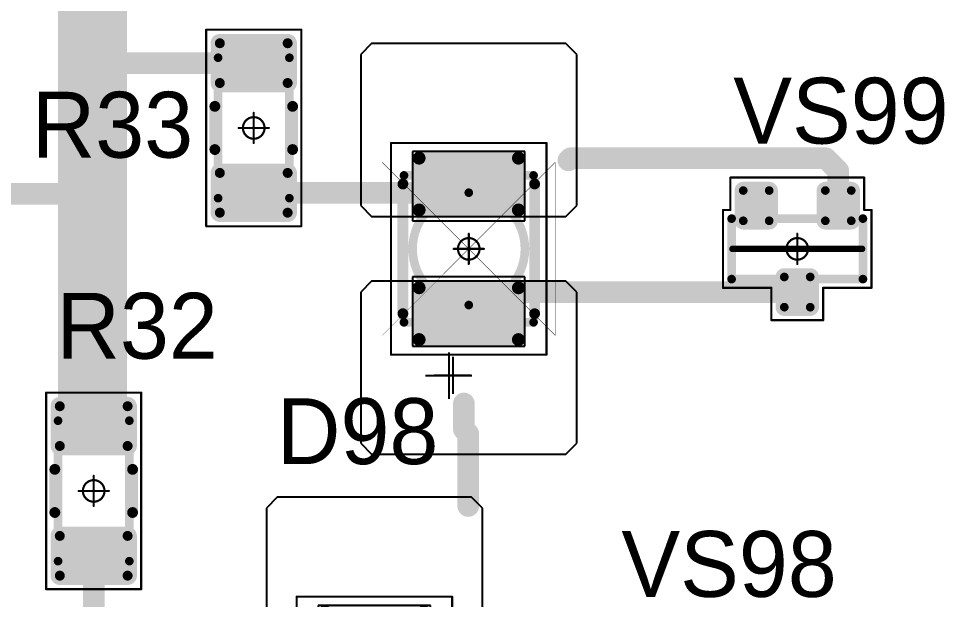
# Model space of a CAD drawing. Header units: millimetres. Extents: x 0 to 395, y 0 to 190.
# Drawn here: x 330.31 to 351.75, y 37.91 to 51.36 of the extents above; entities that cross this region are included whole.
import ezdxf

# ---------------------------------------------------------------- set-up
doc = ezdxf.new("R2010")
doc.units = ezdxf.units.MM
for name, color, linetype in [('Mechanical13', 56, 'Continuous'), ('Mechanical15', 56, 'Continuous'), ('Mechanical5', 56, 'Continuous'), ('TopLayer', 1, 'Continuous'), ('TopOverlay', 2, 'Continuous'), ('TopPaste', 8, 'Continuous'), ('TopSolder', 216, 'Continuous')]:
    doc.layers.add(name, color=color, linetype=linetype)

# ---------------------------------------------------------------- blocks, each defined once
blk = doc.blocks.new('SOT23_1085')
at = {"layer": 'Mechanical13', "const_width": 0.2}
for points in [[(0.7, 1.52), (-0.7, 1.52)], [(-0.7, -1.52), (-0.7, 1.52)], [(0.7, -1.52), (0.7, 1.52)], [(0.7, -1.52), (-0.7, -1.52)]]:
    blk.add_lwpolyline(points, dxfattribs=at)
at = {"layer": 'Mechanical13', "const_width": 0.1}
for points in [[(-0.75, 1.52, 1), (-0.65, 1.52, 1)], [(-0.75, 1.52, 1), (-0.65, 1.52, 1)], [(0.65, 1.52, 1), (0.75, 1.52, 1)], [(0.65, 1.52, 1), (0.75, 1.52, 1)], [(-0.75, -1.52, 1), (-0.65, -1.52, 1)], [(-0.75, -1.52, 1), (-0.65, -1.52, 1)], [(0.65, -1.52, 1), (0.75, -1.52, 1)], [(0.65, -1.52, 1), (0.75, -1.52, 1)]]:
    blk.add_lwpolyline(points, format="xyb", close=True, dxfattribs=at)
at = {"layer": 'Mechanical15', "const_width": 0.05}
for points in [[(-0.9, 1.55), (-0.9, 1.72)], [(0.9, 1.72), (-0.9, 1.72)], [(0.9, 0.6), (0.9, 1.72)], [(-1.65, -1.55), (-1.65, 1.55)], [(-0.9, 1.55), (-1.65, 1.55)], [(1.65, 0.6), (0.9, 0.6)], [(1.65, -0.6), (1.65, 0.6)], [(0, -0.35), (0, 0.35)], [(0.35, 0), (-0.35, 0)], [(1.65, -0.6), (0.9, -0.6)], [(0.9, -1.72), (0.9, -0.6)], [(-0.9, -1.55), (-1.65, -1.55)], [(-0.9, -1.72), (-0.9, -1.55)], [(0.9, -1.72), (-0.9, -1.72)]]:
    blk.add_lwpolyline(points, dxfattribs=at)
at = {"layer": 'Mechanical15'}
for points, const_width in [([(-0.913, 1.72, 1), (-0.888, 1.72, 1)], 0.025), ([(-0.913, 1.72, 1), (-0.888, 1.72, 1)], 0.025), ([(0.888, 1.72, 1), (0.913, 1.72, 1)], 0.025), ([(0.888, 1.72, 1), (0.913, 1.72, 1)], 0.025), ([(-1.662, 1.55, 1), (-1.637, 1.55, 1)], 0.025), ([(-1.662, 1.55, 1), (-1.637, 1.55, 1)], 0.025), ([(-0.913, 1.55, 1), (-0.888, 1.55, 1)], 0.025), ([(-0.913, 1.55, 1), (-0.888, 1.55, 1)], 0.025), ([(0.888, 0.6, 1), (0.913, 0.6, 1)], 0.025), ([(0.888, 0.6, 1), (0.913, 0.6, 1)], 0.025), ([(1.637, 0.6, 1), (1.662, 0.6, 1)], 0.025), ([(1.637, 0.6, 1), (1.662, 0.6, 1)], 0.025), ([(0.25, 0, 1), (-0.25, 0, 1)], 0.05), ([(-0.012, 0.35, 1), (0.012, 0.35, 1)], 0.025), ([(-0.362, 0, 1), (-0.337, 0, 1)], 0.025), ([(-0.262, 0, 1), (-0.238, 0, 1)], 0.025), ([(0.238, 0, 1), (0.262, 0, 1)], 0.025), ([(0.337, 0, 1), (0.362, 0, 1)], 0.025), ([(-0.012, -0.35, 1), (0.012, -0.35, 1)], 0.025), ([(0.888, -0.6, 1), (0.913, -0.6, 1)], 0.025), ([(0.888, -0.6, 1), (0.913, -0.6, 1)], 0.025), ([(1.637, -0.6, 1), (1.662, -0.6, 1)], 0.025), ([(1.637, -0.6, 1), (1.662, -0.6, 1)], 0.025), ([(-1.662, -1.55, 1), (-1.637, -1.55, 1)], 0.025), ([(-1.662, -1.55, 1), (-1.637, -1.55, 1)], 0.025), ([(-0.913, -1.55, 1), (-0.888, -1.55, 1)], 0.025), ([(-0.913, -1.55, 1), (-0.888, -1.55, 1)], 0.025), ([(-0.913, -1.72, 1), (-0.888, -1.72, 1)], 0.025), ([(-0.913, -1.72, 1), (-0.888, -1.72, 1)], 0.025), ([(0.888, -1.72, 1), (0.913, -1.72, 1)], 0.025), ([(0.888, -1.72, 1), (0.913, -1.72, 1)], 0.025)]:
    blk.add_lwpolyline(points, format="xyb", close=True, dxfattribs=dict(at, const_width=const_width))
at = {"layer": 'TopLayer', "const_width": 0.1}
for points in [[(-1.4, 1.25, 1), (-1.3, 1.25, 1)], [(-0.7, 1.25, 1), (-0.6, 1.25, 1)], [(-1.4, 0.65, 1), (-1.3, 0.65, 1)], [(-0.7, 0.65, 1), (-0.6, 0.65, 1)], [(0.6, 0.3, 1), (0.7, 0.3, 1)], [(1.3, 0.3, 1), (1.4, 0.3, 1)], [(0.6, -0.3, 1), (0.7, -0.3, 1)], [(1.3, -0.3, 1), (1.4, -0.3, 1)], [(-1.4, -0.65, 1), (-1.3, -0.65, 1)], [(-0.7, -0.65, 1), (-0.6, -0.65, 1)], [(-1.4, -1.25, 1), (-1.3, -1.25, 1)], [(-0.7, -1.25, 1), (-0.6, -1.25, 1)]]:
    blk.add_lwpolyline(points, format="xyb", close=True, dxfattribs=at)
at = {"layer": 'TopLayer'}
for points in [[(-1.35, 1.35), (-1.35, 0.55), (-0.65, 1.35), (-0.65, 0.55)], [(-1.45, 1.25), (-1.45, 0.65), (-0.55, 1.25), (-0.55, 0.65)], [(0.55, 0.3), (0.55, -0.3), (1.45, 0.3), (1.45, -0.3)], [(0.65, 0.4), (0.65, -0.4), (1.35, 0.4), (1.35, -0.4)], [(-1.35, -0.55), (-1.35, -1.35), (-0.65, -0.55), (-0.65, -1.35)], [(-1.45, -0.65), (-1.45, -1.25), (-0.55, -0.65), (-0.55, -1.25)]]:
    blk.add_solid(points, dxfattribs=at)
at = {"layer": 'TopOverlay', "const_width": 0.15}
blk.add_lwpolyline([(0, -1.5), (0, 1.5)], dxfattribs=at)
at = {"layer": 'TopOverlay', "const_width": 0.075}
for points in [[(-0.038, 1.5, 1), (0.038, 1.5, 1)], [(-0.038, -1.5, 1), (0.038, -1.5, 1)]]:
    blk.add_lwpolyline(points, format="xyb", close=True, dxfattribs=at)
at = {"layer": 'TopPaste', "const_width": 0.075}
for points in [[(-1.387, 1.25, 1), (-1.313, 1.25, 1)], [(-0.687, 1.25, 1), (-0.613, 1.25, 1)], [(-1.387, 0.65, 1), (-1.313, 0.65, 1)], [(-0.687, 0.65, 1), (-0.613, 0.65, 1)], [(0.613, 0.3, 1), (0.687, 0.3, 1)], [(1.313, 0.3, 1), (1.387, 0.3, 1)], [(0.613, -0.3, 1), (0.687, -0.3, 1)], [(1.313, -0.3, 1), (1.387, -0.3, 1)], [(-1.387, -0.65, 1), (-1.313, -0.65, 1)], [(-0.687, -0.65, 1), (-0.613, -0.65, 1)], [(-1.387, -1.25, 1), (-1.313, -1.25, 1)], [(-0.687, -1.25, 1), (-0.613, -1.25, 1)]]:
    blk.add_lwpolyline(points, format="xyb", close=True, dxfattribs=at)
at = {"layer": 'TopPaste'}
for points in [[(-1.35, 1.325), (-1.35, 0.575), (-0.65, 1.325), (-0.65, 0.575)], [(-1.425, 1.25), (-1.425, 0.65), (-0.575, 1.25), (-0.575, 0.65)], [(0.575, 0.3), (0.575, -0.3), (1.425, 0.3), (1.425, -0.3)], [(0.65, 0.375), (0.65, -0.375), (1.35, 0.375), (1.35, -0.375)], [(-1.35, -0.575), (-1.35, -1.325), (-0.65, -0.575), (-0.65, -1.325)], [(-1.425, -0.65), (-1.425, -1.25), (-0.575, -0.65), (-0.575, -1.25)]]:
    blk.add_solid(points, dxfattribs=at)
at = {"layer": 'TopSolder', "const_width": 0.202}
for points in [[(-1.451, 1.25, 1), (-1.249, 1.25, 1)], [(-0.751, 1.25, 1), (-0.549, 1.25, 1)], [(-1.451, 0.65, 1), (-1.249, 0.65, 1)], [(-0.751, 0.65, 1), (-0.549, 0.65, 1)], [(0.549, 0.3, 1), (0.751, 0.3, 1)], [(1.249, 0.3, 1), (1.451, 0.3, 1)], [(0.549, -0.3, 1), (0.751, -0.3, 1)], [(1.249, -0.3, 1), (1.451, -0.3, 1)], [(-1.451, -0.65, 1), (-1.249, -0.65, 1)], [(-0.751, -0.65, 1), (-0.549, -0.65, 1)], [(-1.451, -1.25, 1), (-1.249, -1.25, 1)], [(-0.751, -1.25, 1), (-0.549, -1.25, 1)]]:
    blk.add_lwpolyline(points, format="xyb", close=True, dxfattribs=at)
at = {"layer": 'TopSolder'}
for points in [[(-1.35, 1.452), (-1.35, 0.448), (-0.65, 1.452), (-0.65, 0.448)], [(-1.552, 1.25), (-1.552, 0.65), (-0.448, 1.25), (-0.448, 0.65)], [(0.65, 0.502), (0.65, -0.502), (1.35, 0.502), (1.35, -0.502)], [(0.448, 0.3), (0.448, -0.3), (1.552, 0.3), (1.552, -0.3)], [(-1.35, -0.448), (-1.35, -1.452), (-0.65, -0.448), (-0.65, -1.452)], [(-1.552, -0.65), (-1.552, -1.25), (-0.448, -0.65), (-0.448, -1.25)]]:
    blk.add_solid(points, dxfattribs=at)
blk = doc.blocks.new('RC1206S_1190')
at = {"layer": 'Mechanical13', "const_width": 0.2}
for points in [[(-1.625, 0.825), (-1.625, -0.825)], [(-1.625, 0.825), (1.625, 0.825)], [(1.625, 0.825), (1.625, -0.825)], [(-1.625, -0.825), (1.625, -0.825)]]:
    blk.add_lwpolyline(points, dxfattribs=at)
at = {"layer": 'Mechanical13', "const_width": 0.1}
for points in [[(-1.675, 0.825, 1), (-1.575, 0.825, 1)], [(-1.675, 0.825, 1), (-1.575, 0.825, 1)], [(1.575, 0.825, 1), (1.675, 0.825, 1)], [(1.575, 0.825, 1), (1.675, 0.825, 1)], [(-1.675, -0.825, 1), (-1.575, -0.825, 1)], [(-1.675, -0.825, 1), (-1.575, -0.825, 1)], [(1.575, -0.825, 1), (1.675, -0.825, 1)], [(1.575, -0.825, 1), (1.675, -0.825, 1)]]:
    blk.add_lwpolyline(points, format="xyb", close=True, dxfattribs=at)
at = {"layer": 'Mechanical15', "const_width": 0.05}
for points in [[(-2.275, 1.1), (-2.275, -1.1)], [(-2.275, 1.1), (2.275, 1.1)], [(2.275, 1.1), (2.275, -1.1)], [(0, 0.35), (0, -0.35)], [(-0.35, 0), (0.35, 0)], [(-2.275, -1.1), (2.275, -1.1)]]:
    blk.add_lwpolyline(points, dxfattribs=at)
at = {"layer": 'Mechanical15'}
for points, const_width in [([(-2.287, 1.1, 1), (-2.262, 1.1, 1)], 0.025), ([(-2.287, 1.1, 1), (-2.262, 1.1, 1)], 0.025), ([(2.262, 1.1, 1), (2.287, 1.1, 1)], 0.025), ([(2.262, 1.1, 1), (2.287, 1.1, 1)], 0.025), ([(0.25, 0, 1), (-0.25, 0, 1)], 0.05), ([(-0.012, 0.35, 1), (0.012, 0.35, 1)], 0.025), ([(-0.362, 0, 1), (-0.337, 0, 1)], 0.025), ([(-0.262, 0, 1), (-0.238, 0, 1)], 0.025), ([(0.238, 0, 1), (0.262, 0, 1)], 0.025), ([(0.337, 0, 1), (0.362, 0, 1)], 0.025), ([(-0.012, -0.35, 1), (0.012, -0.35, 1)], 0.025), ([(-2.287, -1.1, 1), (-2.262, -1.1, 1)], 0.025), ([(-2.287, -1.1, 1), (-2.262, -1.1, 1)], 0.025), ([(2.262, -1.1, 1), (2.287, -1.1, 1)], 0.025), ([(2.262, -1.1, 1), (2.287, -1.1, 1)], 0.025)]:
    blk.add_lwpolyline(points, format="xyb", close=True, dxfattribs=dict(at, const_width=const_width))
at = {"layer": 'TopLayer', "const_width": 0.115}
for points in [[(-2.018, 0.785, 1), (-1.903, 0.785, 1)], [(-1.098, 0.785, 1), (-0.983, 0.785, 1)], [(0.983, 0.785, 1), (1.098, 0.785, 1)], [(1.903, 0.785, 1), (2.018, 0.785, 1)], [(-2.018, -0.785, 1), (-1.903, -0.785, 1)], [(-1.098, -0.785, 1), (-0.983, -0.785, 1)], [(0.983, -0.785, 1), (1.098, -0.785, 1)], [(1.903, -0.785, 1), (2.018, -0.785, 1)]]:
    blk.add_lwpolyline(points, format="xyb", close=True, dxfattribs=at)
at = {"layer": 'TopLayer'}
for points in [[(-1.96, -0.9), (-1.04, -0.9), (-1.96, 0.9), (-1.04, 0.9)], [(1.04, -0.9), (1.96, -0.9), (1.04, 0.9), (1.96, 0.9)], [(-2.075, -0.785), (-0.925, -0.785), (-2.075, 0.785), (-0.925, 0.785)], [(0.925, -0.785), (2.075, -0.785), (0.925, 0.785), (2.075, 0.785)]]:
    blk.add_solid(points, dxfattribs=at)
at = {"layer": 'TopOverlay', "const_width": 0.25}
for points in [[(-0.5, 0.9), (0.5, 0.9)], [(-0.5, -0.9), (0.5, -0.9)]]:
    blk.add_lwpolyline(points, dxfattribs=at)
at = {"layer": 'TopOverlay', "const_width": 0.125}
for points in [[(-0.562, 0.9, 1), (-0.437, 0.9, 1)], [(0.437, 0.9, 1), (0.562, 0.9, 1)], [(-0.562, -0.9, 1), (-0.437, -0.9, 1)], [(0.437, -0.9, 1), (0.562, -0.9, 1)]]:
    blk.add_lwpolyline(points, format="xyb", close=True, dxfattribs=at)
at = {"layer": 'TopPaste', "const_width": 0.09}
for points in [[(-2.005, 0.785, 1), (-1.915, 0.785, 1)], [(-1.085, 0.785, 1), (-0.995, 0.785, 1)], [(0.995, 0.785, 1), (1.085, 0.785, 1)], [(1.915, 0.785, 1), (2.005, 0.785, 1)], [(-2.005, -0.785, 1), (-1.915, -0.785, 1)], [(-1.085, -0.785, 1), (-0.995, -0.785, 1)], [(0.995, -0.785, 1), (1.085, -0.785, 1)], [(1.915, -0.785, 1), (2.005, -0.785, 1)]]:
    blk.add_lwpolyline(points, format="xyb", close=True, dxfattribs=at)
at = {"layer": 'TopPaste'}
for points in [[(-1.96, -0.875), (-1.04, -0.875), (-1.96, 0.875), (-1.04, 0.875)], [(1.04, -0.875), (1.96, -0.875), (1.04, 0.875), (1.96, 0.875)], [(-2.05, -0.785), (-0.95, -0.785), (-2.05, 0.785), (-0.95, 0.785)], [(0.95, -0.785), (2.05, -0.785), (0.95, 0.785), (2.05, 0.785)]]:
    blk.add_solid(points, dxfattribs=at)
at = {"layer": 'TopSolder', "const_width": 0.215}
for points in [[(-2.068, 0.785, 1), (-1.853, 0.785, 1)], [(-1.148, 0.785, 1), (-0.933, 0.785, 1)], [(0.933, 0.785, 1), (1.148, 0.785, 1)], [(1.853, 0.785, 1), (2.068, 0.785, 1)], [(-2.068, -0.785, 1), (-1.853, -0.785, 1)], [(-1.148, -0.785, 1), (-0.933, -0.785, 1)], [(0.933, -0.785, 1), (1.148, -0.785, 1)], [(1.853, -0.785, 1), (2.068, -0.785, 1)]]:
    blk.add_lwpolyline(points, format="xyb", close=True, dxfattribs=at)
at = {"layer": 'TopSolder'}
for points in [[(-1.96, -1), (-1.04, -1), (-1.96, 1), (-1.04, 1)], [(1.04, -1), (1.96, -1), (1.04, 1), (1.96, 1)], [(-2.175, -0.785), (-0.825, -0.785), (-2.175, 0.785), (-0.825, 0.785)], [(0.825, -0.785), (2.175, -0.785), (0.825, 0.785), (2.175, 0.785)]]:
    blk.add_solid(points, dxfattribs=at)
blk = doc.blocks.new('RC1206S_1191')
at = {"layer": 'Mechanical13', "const_width": 0.2}
for points in [[(-1.625, 0.825), (-1.625, -0.825)], [(-1.625, 0.825), (1.625, 0.825)], [(1.625, 0.825), (1.625, -0.825)], [(-1.625, -0.825), (1.625, -0.825)]]:
    blk.add_lwpolyline(points, dxfattribs=at)
at = {"layer": 'Mechanical13', "const_width": 0.1}
for points in [[(-1.675, 0.825, 1), (-1.575, 0.825, 1)], [(-1.675, 0.825, 1), (-1.575, 0.825, 1)], [(1.575, 0.825, 1), (1.675, 0.825, 1)], [(1.575, 0.825, 1), (1.675, 0.825, 1)], [(-1.675, -0.825, 1), (-1.575, -0.825, 1)], [(-1.675, -0.825, 1), (-1.575, -0.825, 1)], [(1.575, -0.825, 1), (1.675, -0.825, 1)], [(1.575, -0.825, 1), (1.675, -0.825, 1)]]:
    blk.add_lwpolyline(points, format="xyb", close=True, dxfattribs=at)
at = {"layer": 'Mechanical15', "const_width": 0.05}
for points in [[(-2.275, 1.1), (-2.275, -1.1)], [(-2.275, 1.1), (2.275, 1.1)], [(2.275, 1.1), (2.275, -1.1)], [(0, 0.35), (0, -0.35)], [(-0.35, 0), (0.35, 0)], [(-2.275, -1.1), (2.275, -1.1)]]:
    blk.add_lwpolyline(points, dxfattribs=at)
at = {"layer": 'Mechanical15'}
for points, const_width in [([(-2.287, 1.1, 1), (-2.262, 1.1, 1)], 0.025), ([(-2.287, 1.1, 1), (-2.262, 1.1, 1)], 0.025), ([(2.262, 1.1, 1), (2.287, 1.1, 1)], 0.025), ([(2.262, 1.1, 1), (2.287, 1.1, 1)], 0.025), ([(0.25, 0, 1), (-0.25, 0, 1)], 0.05), ([(-0.012, 0.35, 1), (0.012, 0.35, 1)], 0.025), ([(-0.362, 0, 1), (-0.337, 0, 1)], 0.025), ([(-0.262, 0, 1), (-0.238, 0, 1)], 0.025), ([(0.238, 0, 1), (0.262, 0, 1)], 0.025), ([(0.337, 0, 1), (0.362, 0, 1)], 0.025), ([(-0.012, -0.35, 1), (0.012, -0.35, 1)], 0.025), ([(-2.287, -1.1, 1), (-2.262, -1.1, 1)], 0.025), ([(-2.287, -1.1, 1), (-2.262, -1.1, 1)], 0.025), ([(2.262, -1.1, 1), (2.287, -1.1, 1)], 0.025), ([(2.262, -1.1, 1), (2.287, -1.1, 1)], 0.025)]:
    blk.add_lwpolyline(points, format="xyb", close=True, dxfattribs=dict(at, const_width=const_width))
at = {"layer": 'TopLayer', "const_width": 0.115}
for points in [[(-2.018, 0.785, 1), (-1.903, 0.785, 1)], [(-1.098, 0.785, 1), (-0.983, 0.785, 1)], [(0.983, 0.785, 1), (1.098, 0.785, 1)], [(1.903, 0.785, 1), (2.018, 0.785, 1)], [(-2.018, -0.785, 1), (-1.903, -0.785, 1)], [(-1.098, -0.785, 1), (-0.983, -0.785, 1)], [(0.983, -0.785, 1), (1.098, -0.785, 1)], [(1.903, -0.785, 1), (2.018, -0.785, 1)]]:
    blk.add_lwpolyline(points, format="xyb", close=True, dxfattribs=at)
at = {"layer": 'TopLayer'}
for points in [[(-1.96, -0.9), (-1.04, -0.9), (-1.96, 0.9), (-1.04, 0.9)], [(1.04, -0.9), (1.96, -0.9), (1.04, 0.9), (1.96, 0.9)], [(-2.075, -0.785), (-0.925, -0.785), (-2.075, 0.785), (-0.925, 0.785)], [(0.925, -0.785), (2.075, -0.785), (0.925, 0.785), (2.075, 0.785)]]:
    blk.add_solid(points, dxfattribs=at)
at = {"layer": 'TopOverlay', "const_width": 0.25}
for points in [[(-0.5, 0.9), (0.5, 0.9)], [(-0.5, -0.9), (0.5, -0.9)]]:
    blk.add_lwpolyline(points, dxfattribs=at)
at = {"layer": 'TopOverlay', "const_width": 0.125}
for points in [[(-0.562, 0.9, 1), (-0.437, 0.9, 1)], [(0.437, 0.9, 1), (0.562, 0.9, 1)], [(-0.562, -0.9, 1), (-0.437, -0.9, 1)], [(0.437, -0.9, 1), (0.562, -0.9, 1)]]:
    blk.add_lwpolyline(points, format="xyb", close=True, dxfattribs=at)
at = {"layer": 'TopPaste', "const_width": 0.09}
for points in [[(-2.005, 0.785, 1), (-1.915, 0.785, 1)], [(-1.085, 0.785, 1), (-0.995, 0.785, 1)], [(0.995, 0.785, 1), (1.085, 0.785, 1)], [(1.915, 0.785, 1), (2.005, 0.785, 1)], [(-2.005, -0.785, 1), (-1.915, -0.785, 1)], [(-1.085, -0.785, 1), (-0.995, -0.785, 1)], [(0.995, -0.785, 1), (1.085, -0.785, 1)], [(1.915, -0.785, 1), (2.005, -0.785, 1)]]:
    blk.add_lwpolyline(points, format="xyb", close=True, dxfattribs=at)
at = {"layer": 'TopPaste'}
for points in [[(-1.96, -0.875), (-1.04, -0.875), (-1.96, 0.875), (-1.04, 0.875)], [(1.04, -0.875), (1.96, -0.875), (1.04, 0.875), (1.96, 0.875)], [(-2.05, -0.785), (-0.95, -0.785), (-2.05, 0.785), (-0.95, 0.785)], [(0.95, -0.785), (2.05, -0.785), (0.95, 0.785), (2.05, 0.785)]]:
    blk.add_solid(points, dxfattribs=at)
at = {"layer": 'TopSolder', "const_width": 0.215}
for points in [[(-2.068, 0.785, 1), (-1.853, 0.785, 1)], [(-1.148, 0.785, 1), (-0.933, 0.785, 1)], [(0.933, 0.785, 1), (1.148, 0.785, 1)], [(1.853, 0.785, 1), (2.068, 0.785, 1)], [(-2.068, -0.785, 1), (-1.853, -0.785, 1)], [(-1.148, -0.785, 1), (-0.933, -0.785, 1)], [(0.933, -0.785, 1), (1.148, -0.785, 1)], [(1.853, -0.785, 1), (2.068, -0.785, 1)]]:
    blk.add_lwpolyline(points, format="xyb", close=True, dxfattribs=at)
at = {"layer": 'TopSolder'}
for points in [[(-1.96, -1), (-1.04, -1), (-1.96, 1), (-1.04, 1)], [(1.04, -1), (1.96, -1), (1.04, 1), (1.96, 1)], [(-2.175, -0.785), (-0.825, -0.785), (-2.175, 0.785), (-0.825, 0.785)], [(0.825, -0.785), (2.175, -0.785), (0.825, 0.785), (2.175, 0.785)]]:
    blk.add_solid(points, dxfattribs=at)
blk = doc.blocks.new('T66G_4_1234')
at = {"layer": 'Mechanical13'}
for p, q in [((2.936, 0.071), (2.936, -1)), ((2.4, -0.464), (3.471, -0.464))]:
    blk.add_line(p, q, dxfattribs=at)
at = {"layer": 'Mechanical13', "const_width": 0.2}
for points in [[(1.7, 1.5), (-1.7, 1.5)], [(-1.7, -1.5), (-1.7, 1.5)], [(1.7, -1.5), (1.7, 1.5)], [(1.7, -1.5), (-1.7, -1.5)]]:
    blk.add_lwpolyline(points, dxfattribs=at)
at = {"layer": 'Mechanical13'}
for points, const_width in [([(-1.75, 1.5, 1), (-1.65, 1.5, 1)], 0.1), ([(-1.75, 1.5, 1), (-1.65, 1.5, 1)], 0.1), ([(1.65, 1.5, 1), (1.75, 1.5, 1)], 0.1), ([(1.65, 1.5, 1), (1.75, 1.5, 1)], 0.1), ([(1.3, 0, 1), (-1.3, 0, 1)], 0.2), ([(-1.35, 0, 1), (-1.25, 0, 1)], 0.1), ([(1.25, 0, 1), (1.35, 0, 1)], 0.1), ([(-1.75, -1.5, 1), (-1.65, -1.5, 1)], 0.1), ([(-1.75, -1.5, 1), (-1.65, -1.5, 1)], 0.1), ([(1.65, -1.5, 1), (1.75, -1.5, 1)], 0.1), ([(1.65, -1.5, 1), (1.75, -1.5, 1)], 0.1)]:
    blk.add_lwpolyline(points, format="xyb", close=True, dxfattribs=dict(at, const_width=const_width))
at = {"layer": 'Mechanical15', "const_width": 0.05}
for points in [[(-2.45, -1.8), (-2.45, 1.8)], [(2.45, 1.8), (-2.45, 1.8)], [(2.45, -1.8), (2.45, 1.8)], [(0, -0.35), (0, 0.35)], [(0.35, 0), (-0.35, 0)], [(2.45, -1.8), (-2.45, -1.8)]]:
    blk.add_lwpolyline(points, dxfattribs=at)
at = {"layer": 'Mechanical15'}
for points, const_width in [([(-2.462, 1.8, 1), (-2.438, 1.8, 1)], 0.025), ([(-2.462, 1.8, 1), (-2.438, 1.8, 1)], 0.025), ([(2.438, 1.8, 1), (2.462, 1.8, 1)], 0.025), ([(2.438, 1.8, 1), (2.462, 1.8, 1)], 0.025), ([(0.25, 0, 1), (-0.25, 0, 1)], 0.05), ([(-0.012, 0.35, 1), (0.012, 0.35, 1)], 0.025), ([(-0.362, 0, 1), (-0.337, 0, 1)], 0.025), ([(-0.262, 0, 1), (-0.238, 0, 1)], 0.025), ([(0.238, 0, 1), (0.262, 0, 1)], 0.025), ([(0.337, 0, 1), (0.362, 0, 1)], 0.025), ([(-0.012, -0.35, 1), (0.012, -0.35, 1)], 0.025), ([(-2.462, -1.8, 1), (-2.438, -1.8, 1)], 0.025), ([(-2.462, -1.8, 1), (-2.438, -1.8, 1)], 0.025), ([(2.438, -1.8, 1), (2.462, -1.8, 1)], 0.025), ([(2.438, -1.8, 1), (2.462, -1.8, 1)], 0.025)]:
    blk.add_lwpolyline(points, format="xyb", close=True, dxfattribs=dict(at, const_width=const_width))
at = {"layer": 'TopLayer'}
for p, q in [((-4.5, 2.5), (-4.75, 2.25)), ((-1, 2.5), (-4.5, 2.5)), ((-0.75, 2.25), (-1, 2.5)), ((1, 2.5), (0.75, 2.25)), ((4.5, 2.5), (1, 2.5)), ((4.75, 2.25), (4.5, 2.5)), ((-4.75, 2.25), (-4.75, -2.25)), ((-0.75, -2.25), (-0.75, 2.25)), ((0.75, 2.25), (0.75, -2.25)), ((4.75, -2.25), (4.75, 2.25)), ((-4.75, -2.25), (-4.5, -2.5)), ((-1, -2.5), (-0.75, -2.25)), ((0.75, -2.25), (1, -2.5)), ((4.5, -2.5), (4.75, -2.25)), ((-4.5, -2.5), (-1, -2.5)), ((1, -2.5), (4.5, -2.5))]:
    blk.add_line(p, q, dxfattribs=at)
at = {"layer": 'TopLayer', "const_width": 0.15}
for points in [[(-2.175, 1.15, 1), (-2.025, 1.15, 1)], [(-0.975, 1.15, 1), (-0.825, 1.15, 1)], [(0.825, 1.15, 1), (0.975, 1.15, 1)], [(2.025, 1.15, 1), (2.175, 1.15, 1)], [(-2.175, -1.15, 1), (-2.025, -1.15, 1)], [(-0.975, -1.15, 1), (-0.825, -1.15, 1)], [(0.825, -1.15, 1), (0.975, -1.15, 1)], [(2.025, -1.15, 1), (2.175, -1.15, 1)]]:
    blk.add_lwpolyline(points, format="xyb", close=True, dxfattribs=at)
at = {"layer": 'TopLayer'}
for points in [[(-0.9, 1.3), (-2.1, 1.3), (-0.9, -1.3), (-2.1, -1.3)], [(2.1, 1.3), (0.9, 1.3), (2.1, -1.3), (0.9, -1.3)], [(-0.75, 1.15), (-2.25, 1.15), (-0.75, -1.15), (-2.25, -1.15)], [(2.25, 1.15), (0.75, 1.15), (2.25, -1.15), (0.75, -1.15)]]:
    blk.add_solid(points, dxfattribs=at)
at = {"layer": 'TopOverlay'}
for p, q in [((2.928, 0.057), (2.928, -0.8)), ((2.5, -0.372), (3.357, -0.372))]:
    blk.add_line(p, q, dxfattribs=at)
at = {"layer": 'TopOverlay', "const_width": 0.25}
for points in [[(1.5, 1.525), (-1.5, 1.525)], [(1.5, -1.525), (-1.5, -1.525)]]:
    blk.add_lwpolyline(points, dxfattribs=at)
at = {"layer": 'TopOverlay', "const_width": 0.125}
for points in [[(-1.562, 1.525, 1), (-1.438, 1.525, 1)], [(1.438, 1.525, 1), (1.562, 1.525, 1)], [(-1.562, -1.525, 1), (-1.438, -1.525, 1)], [(1.438, -1.525, 1), (1.562, -1.525, 1)]]:
    blk.add_lwpolyline(points, format="xyb", close=True, dxfattribs=at)
at = {"layer": 'TopPaste', "const_width": 0.125}
for points in [[(-2.163, 1.15, 1), (-2.038, 1.15, 1)], [(-0.963, 1.15, 1), (-0.838, 1.15, 1)], [(0.838, 1.15, 1), (0.963, 1.15, 1)], [(2.038, 1.15, 1), (2.163, 1.15, 1)], [(-2.163, -1.15, 1), (-2.038, -1.15, 1)], [(-0.963, -1.15, 1), (-0.838, -1.15, 1)], [(0.838, -1.15, 1), (0.963, -1.15, 1)], [(2.038, -1.15, 1), (2.163, -1.15, 1)]]:
    blk.add_lwpolyline(points, format="xyb", close=True, dxfattribs=at)
at = {"layer": 'TopPaste'}
for points in [[(-0.775, 1.15), (-2.225, 1.15), (-0.775, -1.15), (-2.225, -1.15)], [(-0.9, 1.275), (-2.1, 1.275), (-0.9, -1.275), (-2.1, -1.275)], [(2.225, 1.15), (0.775, 1.15), (2.225, -1.15), (0.775, -1.15)], [(2.1, 1.275), (0.9, 1.275), (2.1, -1.275), (0.9, -1.275)]]:
    blk.add_solid(points, dxfattribs=at)
at = {"layer": 'TopSolder'}
for p, q in [((-2.25, 1.3), (-2.25, -1.3)), ((-0.65, 1.3), (-2.25, 1.3)), ((-0.65, -1.3), (-0.65, 1.3)), ((0.65, 1.3), (0.65, -1.3)), ((2.25, 1.3), (0.65, 1.3)), ((2.25, -1.3), (2.25, 1.3)), ((-2.25, -1.3), (-0.65, -1.3)), ((0.65, -1.3), (2.25, -1.3))]:
    blk.add_line(p, q, dxfattribs=at)
blk = doc.blocks.new('T66G_4_1235')
at = {"layer": 'Mechanical13'}
for p, q in [((2.936, 0.071), (2.936, -1)), ((2.4, -0.464), (3.471, -0.464))]:
    blk.add_line(p, q, dxfattribs=at)
at = {"layer": 'Mechanical13', "const_width": 0.2}
for points in [[(1.7, 1.5), (-1.7, 1.5)], [(-1.7, -1.5), (-1.7, 1.5)], [(1.7, -1.5), (1.7, 1.5)], [(1.7, -1.5), (-1.7, -1.5)]]:
    blk.add_lwpolyline(points, dxfattribs=at)
at = {"layer": 'Mechanical13'}
for points, const_width in [([(-1.75, 1.5, 1), (-1.65, 1.5, 1)], 0.1), ([(-1.75, 1.5, 1), (-1.65, 1.5, 1)], 0.1), ([(1.65, 1.5, 1), (1.75, 1.5, 1)], 0.1), ([(1.65, 1.5, 1), (1.75, 1.5, 1)], 0.1), ([(1.3, 0, 1), (-1.3, 0, 1)], 0.2), ([(-1.35, 0, 1), (-1.25, 0, 1)], 0.1), ([(1.25, 0, 1), (1.35, 0, 1)], 0.1), ([(-1.75, -1.5, 1), (-1.65, -1.5, 1)], 0.1), ([(-1.75, -1.5, 1), (-1.65, -1.5, 1)], 0.1), ([(1.65, -1.5, 1), (1.75, -1.5, 1)], 0.1), ([(1.65, -1.5, 1), (1.75, -1.5, 1)], 0.1)]:
    blk.add_lwpolyline(points, format="xyb", close=True, dxfattribs=dict(at, const_width=const_width))
at = {"layer": 'Mechanical15', "const_width": 0.05}
for points in [[(-2.45, -1.8), (-2.45, 1.8)], [(2.45, 1.8), (-2.45, 1.8)], [(2.45, -1.8), (2.45, 1.8)], [(0, -0.35), (0, 0.35)], [(0.35, 0), (-0.35, 0)], [(2.45, -1.8), (-2.45, -1.8)]]:
    blk.add_lwpolyline(points, dxfattribs=at)
at = {"layer": 'Mechanical15'}
for points, const_width in [([(-2.462, 1.8, 1), (-2.438, 1.8, 1)], 0.025), ([(-2.462, 1.8, 1), (-2.438, 1.8, 1)], 0.025), ([(2.438, 1.8, 1), (2.462, 1.8, 1)], 0.025), ([(2.438, 1.8, 1), (2.462, 1.8, 1)], 0.025), ([(0.25, 0, 1), (-0.25, 0, 1)], 0.05), ([(-0.012, 0.35, 1), (0.012, 0.35, 1)], 0.025), ([(-0.362, 0, 1), (-0.337, 0, 1)], 0.025), ([(-0.262, 0, 1), (-0.238, 0, 1)], 0.025), ([(0.238, 0, 1), (0.262, 0, 1)], 0.025), ([(0.337, 0, 1), (0.362, 0, 1)], 0.025), ([(-0.012, -0.35, 1), (0.012, -0.35, 1)], 0.025), ([(-2.462, -1.8, 1), (-2.438, -1.8, 1)], 0.025), ([(-2.462, -1.8, 1), (-2.438, -1.8, 1)], 0.025), ([(2.438, -1.8, 1), (2.462, -1.8, 1)], 0.025), ([(2.438, -1.8, 1), (2.462, -1.8, 1)], 0.025)]:
    blk.add_lwpolyline(points, format="xyb", close=True, dxfattribs=dict(at, const_width=const_width))
at = {"layer": 'TopLayer'}
for p, q in [((-4.5, 2.5), (-4.75, 2.25)), ((-1, 2.5), (-4.5, 2.5)), ((-0.75, 2.25), (-1, 2.5)), ((1, 2.5), (0.75, 2.25)), ((4.5, 2.5), (1, 2.5)), ((4.75, 2.25), (4.5, 2.5)), ((-4.75, 2.25), (-4.75, -2.25)), ((-0.75, -2.25), (-0.75, 2.25)), ((0.75, 2.25), (0.75, -2.25)), ((4.75, -2.25), (4.75, 2.25)), ((-4.75, -2.25), (-4.5, -2.5)), ((-1, -2.5), (-0.75, -2.25)), ((0.75, -2.25), (1, -2.5)), ((4.5, -2.5), (4.75, -2.25)), ((-4.5, -2.5), (-1, -2.5)), ((1, -2.5), (4.5, -2.5))]:
    blk.add_line(p, q, dxfattribs=at)
at = {"layer": 'TopLayer', "const_width": 0.15}
for points in [[(-2.175, 1.15, 1), (-2.025, 1.15, 1)], [(-0.975, 1.15, 1), (-0.825, 1.15, 1)], [(0.825, 1.15, 1), (0.975, 1.15, 1)], [(2.025, 1.15, 1), (2.175, 1.15, 1)], [(-2.175, -1.15, 1), (-2.025, -1.15, 1)], [(-0.975, -1.15, 1), (-0.825, -1.15, 1)], [(0.825, -1.15, 1), (0.975, -1.15, 1)], [(2.025, -1.15, 1), (2.175, -1.15, 1)]]:
    blk.add_lwpolyline(points, format="xyb", close=True, dxfattribs=at)
at = {"layer": 'TopLayer'}
for points in [[(-0.9, 1.3), (-2.1, 1.3), (-0.9, -1.3), (-2.1, -1.3)], [(2.1, 1.3), (0.9, 1.3), (2.1, -1.3), (0.9, -1.3)], [(-0.75, 1.15), (-2.25, 1.15), (-0.75, -1.15), (-2.25, -1.15)], [(2.25, 1.15), (0.75, 1.15), (2.25, -1.15), (0.75, -1.15)]]:
    blk.add_solid(points, dxfattribs=at)
at = {"layer": 'TopOverlay'}
for p, q in [((2.928, 0.057), (2.928, -0.8)), ((2.5, -0.372), (3.357, -0.372))]:
    blk.add_line(p, q, dxfattribs=at)
at = {"layer": 'TopOverlay', "const_width": 0.25}
for points in [[(1.5, 1.525), (-1.5, 1.525)], [(1.5, -1.525), (-1.5, -1.525)]]:
    blk.add_lwpolyline(points, dxfattribs=at)
at = {"layer": 'TopOverlay', "const_width": 0.125}
for points in [[(-1.562, 1.525, 1), (-1.438, 1.525, 1)], [(1.438, 1.525, 1), (1.562, 1.525, 1)], [(-1.562, -1.525, 1), (-1.438, -1.525, 1)], [(1.438, -1.525, 1), (1.562, -1.525, 1)]]:
    blk.add_lwpolyline(points, format="xyb", close=True, dxfattribs=at)
at = {"layer": 'TopPaste', "const_width": 0.125}
for points in [[(-2.163, 1.15, 1), (-2.038, 1.15, 1)], [(-0.963, 1.15, 1), (-0.838, 1.15, 1)], [(0.838, 1.15, 1), (0.963, 1.15, 1)], [(2.038, 1.15, 1), (2.163, 1.15, 1)], [(-2.163, -1.15, 1), (-2.038, -1.15, 1)], [(-0.963, -1.15, 1), (-0.838, -1.15, 1)], [(0.838, -1.15, 1), (0.963, -1.15, 1)], [(2.038, -1.15, 1), (2.163, -1.15, 1)]]:
    blk.add_lwpolyline(points, format="xyb", close=True, dxfattribs=at)
at = {"layer": 'TopPaste'}
for points in [[(-0.775, 1.15), (-2.225, 1.15), (-0.775, -1.15), (-2.225, -1.15)], [(-0.9, 1.275), (-2.1, 1.275), (-0.9, -1.275), (-2.1, -1.275)], [(2.225, 1.15), (0.775, 1.15), (2.225, -1.15), (0.775, -1.15)], [(2.1, 1.275), (0.9, 1.275), (2.1, -1.275), (0.9, -1.275)]]:
    blk.add_solid(points, dxfattribs=at)
at = {"layer": 'TopSolder'}
for p, q in [((-2.25, 1.3), (-2.25, -1.3)), ((-0.65, 1.3), (-2.25, 1.3)), ((-0.65, -1.3), (-0.65, 1.3)), ((0.65, 1.3), (0.65, -1.3)), ((2.25, 1.3), (0.65, 1.3)), ((2.25, -1.3), (2.25, 1.3)), ((-2.25, -1.3), (-0.65, -1.3)), ((0.65, -1.3), (2.25, -1.3))]:
    blk.add_line(p, q, dxfattribs=at)

msp = doc.modelspace()

# ---------------------------------------------------------------- linework, layer by layer
at = {"layer": 'Mechanical5'}
for points, const_width in [([(338.738, 44.027), (342.738, 48.027)], 0.01), ([(338.738, 48.027), (342.738, 44.027)], 0.01), ([(338.738, 44.027), (338.738, 48.027)], 0.001), ([(338.738, 48.027), (342.738, 48.027)], 0.001), ([(342.738, 44.027), (342.738, 48.027)], 0.001), ([(338.738, 44.027), (342.738, 44.027)], 0.001)]:
    msp.add_lwpolyline(points, dxfattribs=dict(at, const_width=const_width))
for points, const_width in [([(338.735, 48.027, 1), (338.74, 48.027, 1)], 0.005), ([(338.737, 48.027, 1), (338.738, 48.027, 1)], 0.0005), ([(338.737, 48.027, 1), (338.738, 48.027, 1)], 0.0005), ([(342.735, 48.027, 1), (342.74, 48.027, 1)], 0.005), ([(342.737, 48.027, 1), (342.738, 48.027, 1)], 0.0005), ([(342.737, 48.027, 1), (342.738, 48.027, 1)], 0.0005), ([(338.735, 44.027, 1), (338.74, 44.027, 1)], 0.005), ([(338.737, 44.027, 1), (338.738, 44.027, 1)], 0.0005), ([(338.737, 44.027, 1), (338.738, 44.027, 1)], 0.0005), ([(342.735, 44.027, 1), (342.74, 44.027, 1)], 0.005), ([(342.737, 44.027, 1), (342.738, 44.027, 1)], 0.0005), ([(342.737, 44.027, 1), (342.738, 44.027, 1)], 0.0005)]:
    msp.add_lwpolyline(points, format="xyb", close=True, dxfattribs=dict(at, const_width=const_width))
at = {"layer": 'TopLayer'}
for points, const_width in [([(332.025, 50.4), (332.025, 90.05)], 1.6), ([(332.025, 47.3), (332.025, 50.4)], 1.6), ([(332.025, 50.4), (332.1, 50.325)], 0.5), ([(332.1, 50.325), (335.76, 50.325)], 0.5), ([(343.044, 48.075), (343.094, 48.125)], 0.5), ([(343.094, 48.125), (349, 48.125)], 0.5), ([(349, 48.125), (349.293, 47.832)], 0.5), ([(332.025, 42.425), (332.025, 47.3)], 1.6), ([(349.293, 47.027), (349.293, 47.832)], 0.5), ([(340.536, 47.325), (340.738, 47.527)], 0.5), ([(328.3, 47.3), (332.025, 47.3)], 0.5), ([(335.76, 47.325), (340.536, 47.325)], 0.5), ([(340.738, 44.527), (341.238, 45.027)], 0.5), ([(341.238, 45.027), (348.343, 45.027)], 0.5), ([(340.625, 41.85), (340.625, 42.45)], 0.5), ([(340.625, 41.85), (340.725, 41.75)], 0.5), ([(340.725, 40.075), (340.725, 41.75)], 0.5), ([(332.055, 24.955), (332.055, 38.925)], 0.5)]:
    msp.add_lwpolyline(points, dxfattribs=dict(at, const_width=const_width))
for points, const_width in [([(331.625, 50.4, 1), (332.425, 50.4, 1)], 0.8), ([(331.625, 50.4, 1), (332.425, 50.4, 1)], 0.8), ([(331.9, 50.4, 1), (332.15, 50.4, 1)], 0.25), ([(331.975, 50.325, 1), (332.225, 50.325, 1)], 0.25), ([(331.975, 50.325, 1), (332.225, 50.325, 1)], 0.25), ([(335.635, 50.325, 1), (335.885, 50.325, 1)], 0.25), ([(342.919, 48.075, 1), (343.169, 48.075, 1)], 0.25), ([(342.969, 48.125, 1), (343.219, 48.125, 1)], 0.25), ([(342.969, 48.125, 1), (343.219, 48.125, 1)], 0.25), ([(348.875, 48.125, 1), (349.125, 48.125, 1)], 0.25), ([(348.875, 48.125, 1), (349.125, 48.125, 1)], 0.25), ([(331.625, 47.3, 1), (332.425, 47.3, 1)], 0.8), ([(331.625, 47.3, 1), (332.425, 47.3, 1)], 0.8), ([(349.168, 47.832, 1), (349.418, 47.832, 1)], 0.25), ([(349.168, 47.832, 1), (349.418, 47.832, 1)], 0.25), ([(340.613, 47.527, 1), (340.863, 47.527, 1)], 0.25), ([(331.9, 47.3, 1), (332.15, 47.3, 1)], 0.25), ([(335.635, 47.325, 1), (335.885, 47.325, 1)], 0.25), ([(340.411, 47.325, 1), (340.661, 47.325, 1)], 0.25), ([(340.411, 47.325, 1), (340.661, 47.325, 1)], 0.25), ([(349.168, 47.027, 1), (349.418, 47.027, 1)], 0.25), ([(341.113, 45.027, 1), (341.363, 45.027, 1)], 0.25), ([(341.113, 45.027, 1), (341.363, 45.027, 1)], 0.25), ([(348.218, 45.027, 1), (348.468, 45.027, 1)], 0.25), ([(340.613, 44.527, 1), (340.863, 44.527, 1)], 0.25), ([(331.625, 42.425, 1), (332.425, 42.425, 1)], 0.8), ([(340.5, 42.45, 1), (340.75, 42.45, 1)], 0.25), ([(340.5, 41.85, 1), (340.75, 41.85, 1)], 0.25), ([(340.5, 41.85, 1), (340.75, 41.85, 1)], 0.25), ([(340.6, 41.75, 1), (340.85, 41.75, 1)], 0.25), ([(340.6, 41.75, 1), (340.85, 41.75, 1)], 0.25), ([(340.6, 40.075, 1), (340.85, 40.075, 1)], 0.25), ([(331.93, 38.925, 1), (332.18, 38.925, 1)], 0.25)]:
    msp.add_lwpolyline(points, format="xyb", close=True, dxfattribs=dict(at, const_width=const_width))

# ---------------------------------------------------------------- block references
for name, p, rotation in [('RC1206S_1190', (335.76, 48.825), 90), ('T66G_4_1234', (340.738, 46.027), 270), ('SOT23_1085', (348.343, 46.027), 270), ('RC1206S_1191', (332.055, 40.425), 90), ('T66G_4_1235', (338.555, 35.527), 270)]:
    msp.add_blockref(name, p, dxfattribs=dict(rotation=rotation))

# ---------------------------------------------------------------- texts
at = {"layer": 'TopOverlay'}
for s, p in [('VS99', (346.862, 48.463)), ('R33', (330.619, 48.138)), ('R32', (331.191, 43.485)), ('D98', (336.296, 41.046)), ('VS98', (344.272, 37.973))]:
    msp.add_text(s, height=1.524, dxfattribs=at).set_placement(p)

doc.saveas('drawing.dxf')
